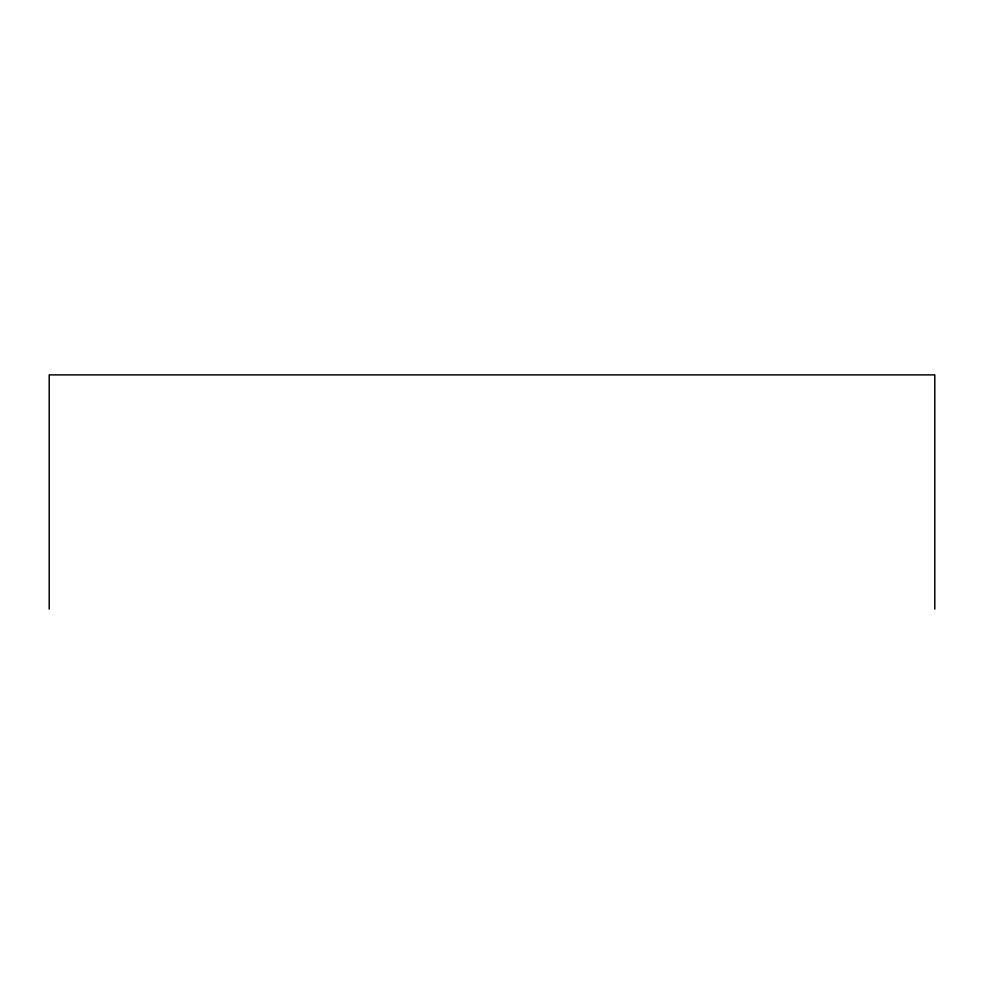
<?xml version="1.0" encoding="UTF-8"?>
<svg xmlns="http://www.w3.org/2000/svg" width="984" height="984" viewBox="0 0 984 984"><rect width="100%" height="100%" fill="white"/><g stroke="black" fill="none" stroke-linecap="round" stroke-linejoin="round"><path stroke-width="1.48" d="M934.8 609.108L934.8 374.892L49.2 374.892L49.2 609.108"/></g></svg>
